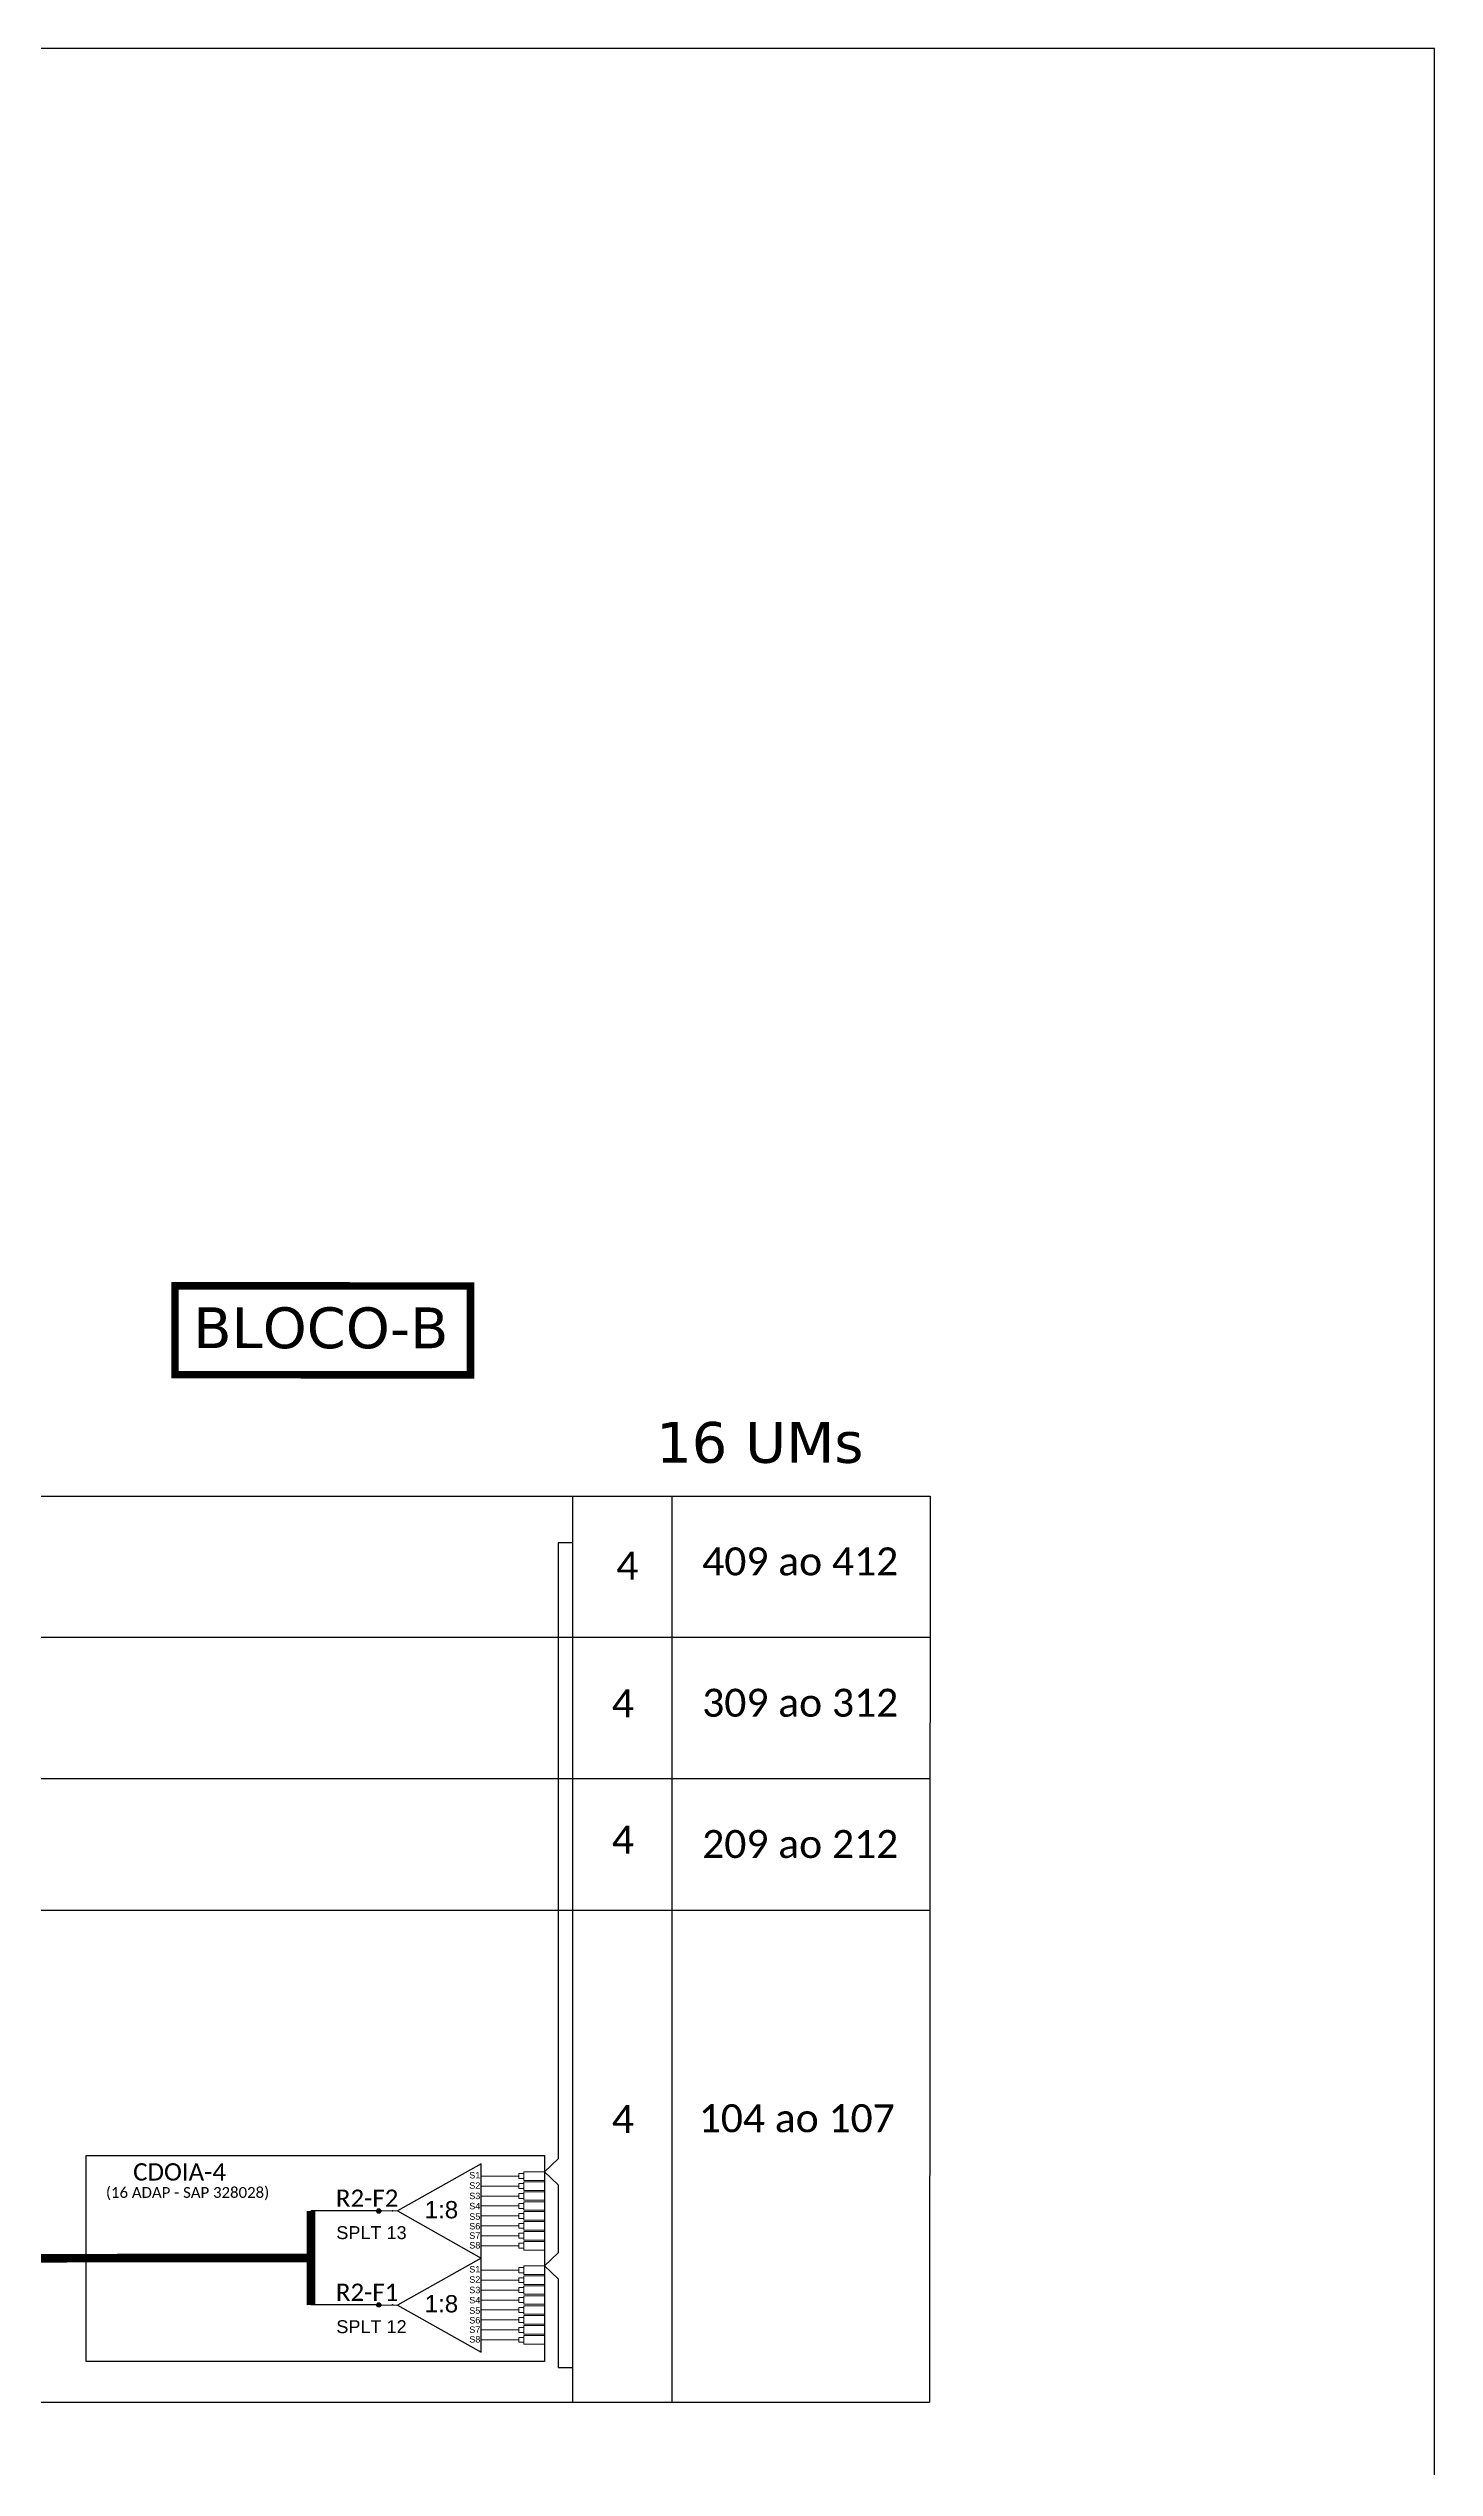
# Model space of a CAD drawing. Extents: x -4 to 837, y 1 to 595.
# Drawn here: x 676.5 to 837.2, y 314.9 to 595.3 of the extents above; entities that cross this region are included whole.
import ezdxf
from ezdxf.enums import TextEntityAlignment as Align

# ---------------------------------------------------------------- set-up
doc = ezdxf.new("R2010")
doc.units = 0
doc.layers.add('CAP a instalar', color=1, linetype='Continuous')
doc.layers.add('label_cabos', color=7, linetype='Continuous')
doc.styles.add('ARIAL', font='arial.ttf')
doc.styles.add('siredit', font='verdana.ttf')
doc.styles.add('WMF-Calibri0', font='calibri.ttf')

# ---------------------------------------------------------------- blocks, each defined once
blk = doc.blocks.new('SPLT_1-8_SC-APC')
at = {"color": 1}
blk.add_lwpolyline([(-7.37, -2.1), (-17.04, -7.55), (-7.37, -13), (-7.37, -2.1)], dxfattribs=at)
at = {"color": 3, "lineweight": 0}
for points in [[(-2.99, -3.51), (-7.37, -3.51)], [(-7.37, -4.66), (-2.99, -4.66)], [(-2.41, -3.02), (-2.41, -4)], [(-2.41, -3.02), (0, -3.02)], [(-2.41, -4), (0, -4)], [(-2.41, -4.17), (-2.41, -5.16)], [(-2.41, -4.17), (0, -4.17)], [(-2.41, -5.16), (0, -5.16)], [(-2.41, -5.32), (-2.41, -6.31)], [(-2.41, -5.32), (0, -5.32)], [(-7.37, -5.82), (-2.99, -5.82)], [(-7.37, -6.97), (-2.99, -6.97)], [(-7.37, -8.12), (-2.99, -8.12)], [(-2.41, -6.31), (0, -6.31)], [(-2.41, -6.48), (-2.41, -7.46)], [(-2.41, -6.48), (0, -6.48)], [(-2.41, -7.46), (0, -7.46)], [(-2.41, -7.63), (-2.41, -8.62)], [(-2.41, -7.63), (0, -7.63)], [(-7.37, -9.28), (-2.99, -9.28)], [(-7.37, -10.43), (-2.99, -10.43)], [(-2.41, -8.62), (0, -8.62)], [(-2.41, -8.78), (-2.41, -9.77)], [(-2.41, -8.78), (0, -8.78)], [(-2.41, -9.77), (0, -9.77)], [(-2.41, -9.94), (-2.41, -10.92)], [(-2.41, -9.94), (0, -9.94)], [(-2.41, -10.92), (0, -10.92)], [(-2.41, -11.09), (-2.41, -12.08)], [(-2.41, -11.09), (0, -11.09)], [(-7.37, -11.58), (-2.99, -11.58)], [(-2.41, -12.08), (0, -12.08)]]:
    blk.add_lwpolyline(points, dxfattribs=at)
for points in [[(-2.99, -3.22), (-2.41, -3.22), (-2.41, -3.8), (-2.99, -3.8)], [(-2.99, -4.38), (-2.41, -4.38), (-2.41, -4.95), (-2.99, -4.95)], [(-2.99, -5.53), (-2.41, -5.53), (-2.41, -6.1), (-2.99, -6.1)], [(-2.99, -6.68), (-2.41, -6.68), (-2.41, -7.26), (-2.99, -7.26)], [(-2.99, -7.84), (-2.41, -7.84), (-2.41, -8.41), (-2.99, -8.41)], [(-2.99, -8.99), (-2.41, -8.99), (-2.41, -9.56), (-2.99, -9.56)], [(-2.99, -10.14), (-2.41, -10.14), (-2.41, -10.72), (-2.99, -10.72)], [(-2.99, -11.3), (-2.41, -11.3), (-2.41, -11.87), (-2.99, -11.87)]]:
    blk.add_lwpolyline(points, close=True, dxfattribs=at)
at = {"color": 1, "lineweight": 0}
blk.add_lwpolyline([(-17.04, -7.55), (-19.26, -7.55)], dxfattribs=at)
at = {"color": 1, "style": 'ARIAL'}
for s, height, p in [('S1', 0.75, (-8.74, -3.78)), ('S2', 0.75, (-8.74, -4.97)), ('S3', 0.75, (-8.74, -6.18)), ('1:8', 2, (-13.91, -8.4)), ('S4', 0.75, (-8.74, -7.36)), ('S5', 0.75, (-8.74, -8.57)), ('S6', 0.75, (-8.74, -9.69)), ('S7', 0.75, (-8.74, -10.78)), ('S8', 0.75, (-8.74, -11.9))]:
    blk.add_text(s, height=height, dxfattribs=at).set_placement(p)
blk = doc.blocks.new('SPLITTER_')
blk.add_point((0, 0))
at = {"style": 'ARIAL', "flags": 4}
blk.add_attdef('SPLT', (0, -3.26), '', height=1.5, dxfattribs=at)

msp = doc.modelspace()

# ---------------------------------------------------------------- hatches: boundary and pattern name
h = msp.add_hatch(color=3)
h.dxf.hatch_style = 1
edge = h.paths.add_edge_path()
edge.add_arc((714.78, 344.63), 0.256, 0, 360)
h = msp.add_hatch(color=3)
h.dxf.hatch_style = 1
edge = h.paths.add_edge_path()
edge.add_arc((714.78, 333.74), 0.256, 0, 360)

# ---------------------------------------------------------------- linework, layer by layer
for p, q in [((837.17, 595.26), (-3.83, 595.26)), ((837.17, 1.26), (837.17, 595.26))]:
    msp.add_line(p, q)
for points in [[(481.34, 427.49), (778.71, 427.49)], [(737.23, 427.49), (737.23, 322.48)], [(748.8, 322.48), (748.8, 427.49)], [(778.71, 427.49), (778.62, 322.48)], [(481.34, 411.12), (778.69, 411.12)], [(481.34, 394.75), (778.67, 394.75)], [(481.34, 379.49), (778.65, 379.49)], [(481.15, 322.48), (778.62, 322.48)]]:
    msp.add_lwpolyline(points)
at = {"color": 3}
msp.add_lwpolyline([(737.23, 422.07), (735.58, 422.07), (735.58, 350.67), (734.01, 349.16), (735.57, 347.65), (735.57, 339.77), (734.01, 338.27), (735.57, 336.76), (735.57, 326.48), (737.23, 326.48)], dxfattribs=at)
at = {"color": 1}
msp.add_lwpolyline([(680.88, 351.06), (734.01, 351.06), (734.01, 327.17), (680.88, 327.17)], close=True, dxfattribs=at)
at = {"color": 6, "const_width": 1}
for points in [[(706.91, 333.74), (706.91, 344.63)], [(706.91, 339.18), (706.91, 339.18), (706.91, 339.18), (614.9, 339.11)]]:
    msp.add_lwpolyline(points, dxfattribs=at)
at = {"color": 6}
for points in [[(714.75, 344.63), (706.91, 344.63)], [(714.75, 333.74), (706.91, 333.74)]]:
    msp.add_lwpolyline(points, dxfattribs=at)
at = {"color": 3}
for centre in [(714.78, 344.63), (714.78, 333.74)]:
    msp.add_circle(centre, 0.256, dxfattribs=at)
at = {"layer": 'CAP a instalar', "color": 7, "linetype": 'Continuous', "ltscale": 5, "const_width": 0.876}
msp.add_lwpolyline([(691.16, 451.84), (725.41, 451.83), (725.41, 441.54), (691.16, 441.55)], close=True, dxfattribs=at)

# ---------------------------------------------------------------- block references
at = {"color": 3}
for p in [(734.01, 352.18), (734.01, 341.28)]:
    msp.add_blockref('SPLT_1-8_SC-APC', p, dxfattribs=at)
ref = msp.add_blockref('SPLITTER_', (716.39, 344.63), dxfattribs=dict(xscale=-1))
ref.add_attrib('SPLT', 'SPLT 13', (709.86, 341.37), dxfattribs={"height": 1.5, "style": 'ARIAL'})
ref = msp.add_blockref('SPLITTER_', (716.39, 333.74), dxfattribs=dict(xscale=-1))
ref.add_attrib('SPLT', 'SPLT 12', (709.86, 330.47), dxfattribs={"height": 1.5, "style": 'ARIAL'})

# ---------------------------------------------------------------- texts
at = {"color": 7, "style": 'WMF-Calibri0'}
for s, p in [('409 ao 412', (752.27, 418.29)), ('309 ao 312', (752.27, 401.91)), ('209 ao 212', (752.27, 385.54)), ('104 ao 107', (751.87, 353.76))]:
    msp.add_text(s, height=3.24, dxfattribs=at).set_placement(p)
at = {"color": 1, "style": 'WMF-Calibri0'}
msp.add_text('CDOIA-4', height=2, dxfattribs=at).set_placement((686.31, 348.16))
msp.add_text('(16 ADAP - SAP 328028)', height=1.25, dxfattribs=at).set_placement((692.62, 346.15), align=Align.CENTER)
at = {"color": 6, "style": 'WMF-Calibri0'}
for s, p in [('R2-F2', (709.81, 345.11)), ('R2-F1', (709.81, 334.21))]:
    msp.add_text(s, height=2, dxfattribs=at).set_placement(p)
at = {"color": 7, "style": 'WMF-Calibri0', "flags": 4}
for p in [(743.6, 419.42), (743.08, 403.46), (743.08, 387.67), (743.08, 355.28)]:
    msp.add_attdef('4', text='XX', height=3.24, dxfattribs=at).set_placement(p, align=Align.MIDDLE_CENTER)
at = {"layer": 'label_cabos', "color": 7, "style": 'siredit'}
for s, p in [('BLOCO-B', (693.27, 444.63, 28)), ('16 UMs', (746.93, 431.35, 28))]:
    msp.add_text(s, height=4.727, rotation=359.9611, dxfattribs=at).set_placement(p)

doc.saveas('drawing.dxf')
